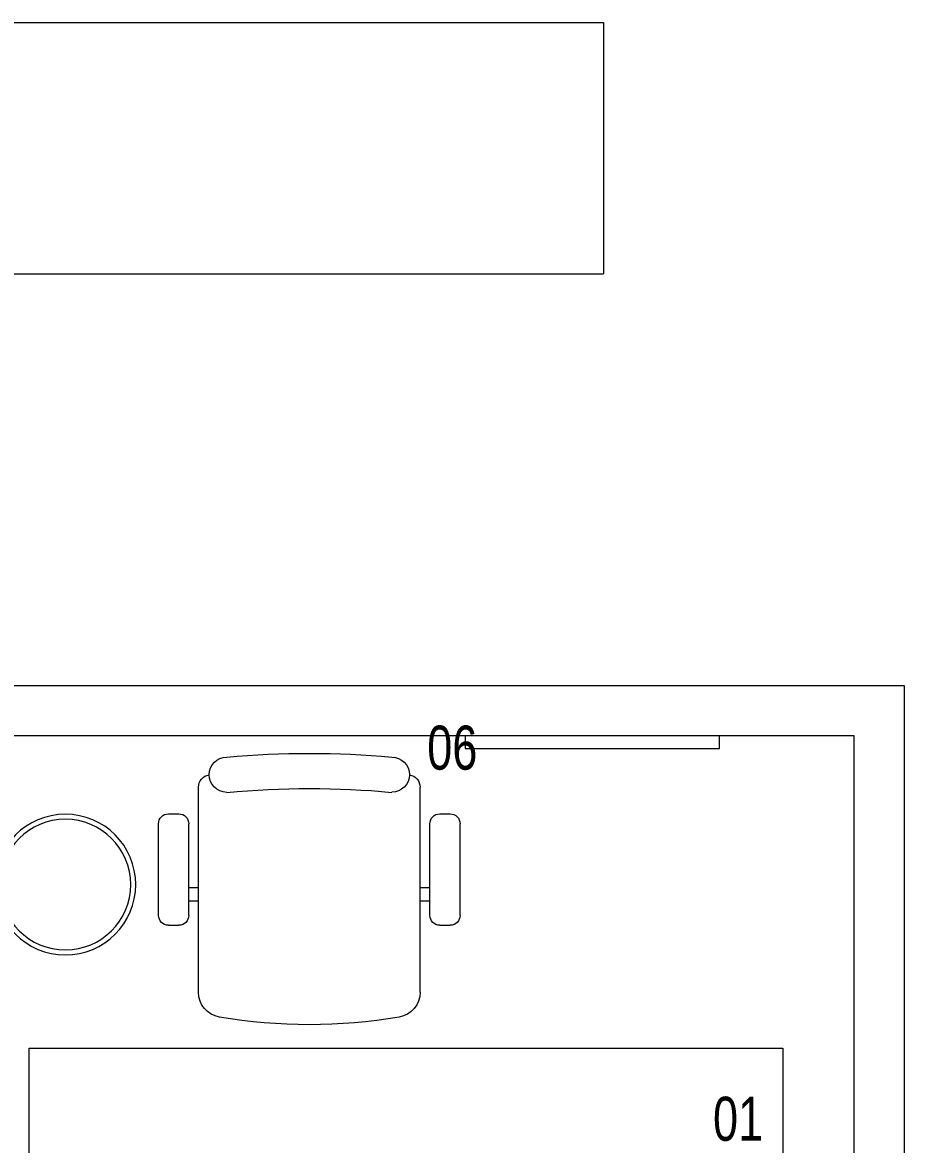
# Model space of a CAD drawing. Extents: x -234346 to 58427, y -132654 to -82394.
# Drawn here: x -130316 to -128560, y -107976 to -105743 of the extents above; entities that cross this region are included whole.
import ezdxf

# ---------------------------------------------------------------- set-up
doc = ezdxf.new("R2010")
doc.units = 0
doc.header["$LTSCALE"] = 8
doc.layers.get('0').update_dxf_attribs({"color": 9, "lineweight": 5})
for name, color, linetype, lineweight in [('72_EGR_EQP_TAG', 9, 'Continuous', 5), ('LOADING', 9, 'Continuous', 5), ('NEW Wall', 9, 'Continuous', 5), ('Walls', 9, 'Continuous', 5)]:
    doc.layers.add(name, color=color, linetype=linetype, lineweight=lineweight)
doc.styles.add('X3G_ENTITY_257CFD', font='swisscl.ttf', dxfattribs={"height": 200})

# ---------------------------------------------------------------- blocks, each defined once
blk = doc.blocks.new('WM00001-P')
at = {"layer": 'LOADING'}
for radius in [0.14, 0.13]:
    blk.add_circle((0, 0), radius, dxfattribs=at)
blk = doc.blocks.new('*X17')
for p, q in [((5, 3), (5, 3)), ((5, 3), (5, 3)), ((5, 3), (5, 3)), ((5, 3), (5, 3)), ((5, 3), (5, 3)), ((5, 3), (5, 3)), ((5, 3), (5, 3)), ((5, 3), (5, 3)), ((5, 3), (5, 3)), ((5, 3), (5, 3)), ((5, 3), (5, 3)), ((5, 3), (5, 3)), ((5, 3), (5, 3)), ((5, 3), (5, 3)), ((5, 3), (5, 3)), ((5, 3), (5, 3)), ((5, 3), (5, 3)), ((5, 3), (5, 3)), ((5, 3), (5, 3)), ((5, 3), (5, 3)), ((5, 3), (5, 3)), ((5, 3), (5, 3)), ((5, 3), (5, 3)), ((5, 3), (5, 3)), ((5, 3), (5, 3)), ((5, 3), (5, 3)), ((5, 3), (5, 3)), ((5, 3), (5, 3)), ((5, 3), (5, 3)), ((5, 3), (5, 3)), ((5, 3), (5, 3)), ((5, 3), (5, 3)), ((5, 3), (5, 3)), ((5, 3), (5, 3)), ((5, 3), (5, 3)), ((5, 3), (5, 3)), ((5, 3), (5, 3)), ((5, 3), (5, 3)), ((5, 3), (5, 3)), ((5, 3), (5, 3)), ((5, 3), (5, 3)), ((5, 3), (5, 3)), ((5, 3), (5, 3)), ((5, 3), (5, 3)), ((5, 3), (5, 3)), ((5, 3), (5, 3)), ((5, 3), (5, 3)), ((5, 3), (5, 3)), ((5, 3), (5, 3)), ((5, 3), (5, 3)), ((5, 3), (5, 3)), ((5, 3), (5, 3)), ((5, 3), (5, 3)), ((5, 3), (5, 3)), ((5, 3), (5, 3)), ((5, 3), (5, 3)), ((5, 3), (5, 3)), ((5, 3), (5, 3)), ((5, 3), (5, 3)), ((5, 3), (5, 3)), ((5, 3), (5, 3)), ((5, 3), (5, 3)), ((5, 3), (5, 3)), ((5, 3), (5, 3)), ((5, 3), (5, 3)), ((5, 3), (5, 3)), ((6, 3), (5, 3)), ((5, 3), (5, 3)), ((6, 3), (5, 3)), ((5, 3), (5, 3)), ((6, 3), (5, 3)), ((5, 3), (5, 3)), ((6, 3), (5, 3)), ((5, 3), (5, 3)), ((5, 3), (5, 3)), ((5, 3), (5, 3)), ((5, 3), (5, 3)), ((5, 3), (5, 3)), ((5, 3), (5, 3)), ((5, 3), (5, 3)), ((5, 3), (5, 3)), ((5, 3), (5, 3)), ((5, 3), (5, 3)), ((5, 3), (5, 3)), ((5, 3), (5, 3)), ((5, 3), (5, 3)), ((5, 3), (5, 3)), ((5, 3), (5, 3)), ((5, 3), (5, 3)), ((5, 3), (5, 3)), ((5, 3), (5, 3)), ((5, 3), (5, 3)), ((5, 3), (5, 3)), ((5, 3), (5, 3)), ((5, 3), (5, 3)), ((5, 3), (5, 3)), ((6, 3), (6, 3)), ((6, 3), (6, 3)), ((6, 3), (6, 3)), ((6, 3), (6, 3)), ((6, 3), (6, 3)), ((6, 3), (6, 3)), ((6, 3), (6, 3)), ((6, 3), (6, 3)), ((6, 3), (6, 3)), ((6, 3), (6, 3)), ((6, 3), (6, 3)), ((6, 3), (6, 3)), ((6, 3), (6, 3)), ((6, 3), (6, 3)), ((6, 3), (6, 3)), ((6, 3), (6, 3)), ((6, 3), (6, 3)), ((6, 3), (6, 3)), ((6, 3), (6, 3)), ((6, 3), (6, 3)), ((6, 3), (6, 3)), ((6, 3), (6, 3)), ((6, 3), (6, 3)), ((6, 3), (6, 3)), ((6, 3), (6, 3)), ((6, 3), (6, 3)), ((6, 3), (6, 3)), ((6, 3), (6, 3)), ((6, 3), (6, 3)), ((6, 3), (6, 3)), ((6, 3), (6, 3)), ((6, 3), (6, 3)), ((6, 3), (6, 3)), ((6, 3), (6, 3)), ((6, 3), (6, 3)), ((6, 3), (6, 3)), ((6, 3), (6, 3)), ((6, 3), (6, 3)), ((6, 3), (6, 3)), ((6, 3), (6, 3)), ((6, 3), (6, 3)), ((6, 3), (6, 3)), ((6, 3), (6, 3)), ((6, 3), (6, 3)), ((6, 3), (6, 3)), ((6, 3), (6, 3)), ((6, 3), (6, 3)), ((6, 3), (6, 3)), ((6, 3), (6, 3)), ((6, 3), (6, 3)), ((6, 3), (6, 3)), ((6, 3), (6, 3)), ((6, 3), (6, 3)), ((6, 3), (6, 3)), ((6, 3), (6, 3)), ((6, 3), (6, 3)), ((6, 3), (6, 3)), ((6, 3), (6, 3)), ((6, 3), (6, 3)), ((6, 3), (6, 3)), ((6, 3), (6, 3)), ((6, 3), (6, 3)), ((6, 3), (6, 3)), ((6, 3), (6, 3)), ((6, 3), (6, 3)), ((6, 3), (6, 3)), ((6, 3), (6, 3)), ((6, 3), (6, 3)), ((6, 3), (6, 3)), ((6, 3), (6, 3)), ((6, 3), (6, 3)), ((6, 3), (6, 3)), ((6, 3), (6, 3)), ((6, 3), (6, 3)), ((6, 3), (6, 3)), ((6, 3), (6, 3)), ((6, 3), (6, 3)), ((6, 3), (6, 3)), ((6, 3), (6, 3)), ((6, 3), (6, 3)), ((6, 3), (6, 3)), ((6, 3), (6, 3)), ((6, 3), (6, 3)), ((6, 3), (6, 3)), ((6, 3), (6, 3)), ((6, 3), (6, 3)), ((6, 3), (6, 3)), ((6, 3), (6, 3)), ((6, 3), (6, 3)), ((6, 3), (6, 3)), ((6, 3), (6, 3)), ((6, 3), (6, 3)), ((6, 3), (6, 3)), ((6, 3), (6, 3)), ((6, 3), (6, 3)), ((6, 3), (6, 3)), ((6, 3), (6, 3)), ((6, 3), (6, 3)), ((6, 3), (6, 3)), ((6, 3), (6, 3)), ((6, 3), (6, 3)), ((6, 3), (6, 3)), ((6, 3), (6, 3)), ((6, 3), (6, 3)), ((6, 3), (6, 3)), ((6, 3), (6, 3)), ((6, 3), (6, 3)), ((6, 3), (6, 3)), ((6, 3), (6, 3)), ((6, 3), (6, 3)), ((6, 3), (6, 3)), ((6, 3), (6, 3)), ((6, 3), (6, 3)), ((6, 3), (6, 3)), ((6, 3), (6, 3)), ((6, 3), (6, 3)), ((6, 3), (6, 3)), ((6, 3), (6, 3)), ((6, 3), (6, 3)), ((6, 3), (6, 3)), ((6, 3), (6, 3)), ((6, 3), (6, 3)), ((6, 3), (6, 3)), ((6, 3), (6, 3)), ((6, 3), (6, 3)), ((6, 3), (6, 3)), ((6, 3), (6, 3)), ((6, 3), (6, 3)), ((6, 3), (6, 3)), ((6, 3), (6, 3)), ((6, 3), (6, 3)), ((6, 3), (6, 3)), ((6, 3), (6, 3)), ((6, 3), (6, 3)), ((6, 3), (6, 3)), ((6, 3), (6, 3)), ((6, 3), (6, 3)), ((6, 3), (6, 3)), ((6, 3), (6, 3)), ((6, 3), (6, 3)), ((6, 3), (6, 3)), ((6, 3), (6, 3)), ((6, 3), (6, 3)), ((6, 3), (6, 3)), ((6, 3), (6, 3)), ((6, 3), (6, 3)), ((6, 3), (6, 3)), ((6, 3), (6, 3)), ((6, 3), (6, 3)), ((6, 3), (6, 3)), ((6, 3), (6, 3)), ((6, 3), (6, 3)), ((6, 3), (6, 3)), ((6, 3), (6, 3)), ((6, 3), (6, 3)), ((6, 3), (6, 3)), ((6, 3), (6, 3)), ((6, 3), (6, 3)), ((6, 3), (6, 3)), ((6, 3), (6, 3)), ((6, 3), (6, 3)), ((6, 3), (6, 3)), ((6, 3), (6, 3)), ((6, 3), (6, 3)), ((6, 3), (6, 3)), ((6, 3), (6, 3)), ((6, 3), (6, 3)), ((6, 3), (6, 3)), ((6, 3), (6, 3)), ((6, 3), (6, 3)), ((6, 3), (6, 3)), ((6, 3), (6, 3)), ((6, 3), (6, 3)), ((6, 3), (6, 3)), ((6, 3), (6, 3)), ((6, 3), (6, 3)), ((6, 3), (6, 3)), ((6, 3), (6, 3)), ((6, 3), (6, 3)), ((6, 3), (6, 3)), ((6, 3), (6, 3)), ((6, 3), (6, 3)), ((6, 3), (6, 3)), ((6, 3), (6, 3)), ((6, 3), (6, 3)), ((6, 3), (6, 3)), ((6, 3), (6, 3)), ((6, 3), (6, 3)), ((6, 3), (6, 3)), ((6, 3), (6, 3)), ((6, 3), (6, 3)), ((6, 3), (6, 3)), ((6, 3), (6, 3)), ((6, 3), (6, 3)), ((6, 3), (6, 3)), ((6, 3), (6, 3)), ((6, 3), (6, 3)), ((6, 3), (6, 3)), ((6, 3), (6, 3)), ((6, 3), (6, 3)), ((6, 3), (6, 3)), ((6, 3), (6, 3)), ((6, 3), (6, 3)), ((6, 3), (6, 3)), ((6, 3), (5, 3)), ((6, 3), (5, 3)), ((6, 3), (5, 3)), ((6, 3), (5, 3)), ((6, 3), (5, 3)), ((6, 3), (6, 3)), ((6, 3), (6, 3)), ((6, 3), (6, 3)), ((6, 3), (6, 3)), ((6, 3), (6, 3)), ((6, 3), (6, 3)), ((6, 3), (6, 3)), ((6, 3), (6, 3)), ((6, 3), (6, 3)), ((6, 3), (6, 3)), ((6, 3), (6, 3)), ((6, 3), (6, 3)), ((6, 3), (6, 3)), ((6, 3), (6, 3)), ((6, 3), (6, 3)), ((6, 3), (6, 3)), ((6, 3), (6, 3)), ((6, 3), (6, 3)), ((6, 3), (6, 3)), ((6, 3), (6, 3)), ((6, 3), (6, 3)), ((6, 3), (6, 3)), ((6, 3), (6, 3)), ((6, 3), (6, 3)), ((6, 3), (6, 3)), ((6, 3), (6, 3)), ((6, 3), (6, 3)), ((6, 3), (6, 3)), ((6, 3), (6, 3)), ((6, 3), (6, 3)), ((6, 3), (6, 3)), ((6, 3), (6, 3)), ((6, 3), (6, 3)), ((6, 3), (6, 3)), ((6, 3), (6, 3)), ((6, 3), (6, 3)), ((6, 3), (6, 3)), ((6, 3), (6, 3)), ((6, 3), (6, 3)), ((6, 3), (6, 3)), ((6, 3), (6, 3)), ((6, 3), (6, 3)), ((6, 3), (6, 3)), ((6, 3), (6, 3)), ((6, 3), (6, 3)), ((6, 3), (6, 3)), ((6, 3), (6, 3)), ((6, 3), (6, 3)), ((6, 3), (6, 3)), ((6, 3), (6, 3)), ((6, 3), (6, 3)), ((6, 3), (6, 3)), ((6, 3), (6, 3)), ((6, 3), (6, 3)), ((6, 3), (6, 3)), ((6, 3), (6, 3)), ((6, 3), (6, 3)), ((6, 3), (6, 3)), ((6, 3), (6, 3)), ((6, 3), (6, 3)), ((6, 3), (6, 3)), ((6, 3), (6, 3)), ((6, 3), (6, 3)), ((6, 3), (6, 3)), ((6, 3), (6, 3)), ((6, 3), (6, 3)), ((6, 3), (6, 3)), ((6, 3), (6, 3)), ((6, 3), (6, 3)), ((6, 3), (6, 3)), ((6, 3), (6, 3)), ((6, 3), (6, 3)), ((6, 3), (6, 3)), ((6, 3), (6, 3)), ((6, 3), (6, 3)), ((6, 3), (6, 3)), ((6, 3), (6, 3)), ((6, 3), (6, 3)), ((6, 3), (6, 3)), ((6, 3), (6, 3)), ((6, 3), (6, 3)), ((6, 3), (6, 3)), ((6, 3), (6, 3)), ((6, 3), (6, 3)), ((6, 3), (6, 3)), ((6, 3), (6, 3)), ((6, 3), (6, 3)), ((6, 3), (6, 3)), ((6, 3), (6, 3)), ((6, 3), (6, 3)), ((6, 3), (6, 3)), ((6, 3), (6, 3)), ((6, 3), (6, 3)), ((6, 3), (6, 3)), ((6, 3), (6, 3)), ((6, 3), (6, 3)), ((6, 3), (6, 3)), ((6, 3), (6, 3)), ((6, 3), (6, 3)), ((6, 3), (6, 3)), ((6, 3), (6, 3)), ((6, 3), (6, 3)), ((6, 3), (6, 3)), ((6, 3), (6, 3)), ((6, 3), (6, 3)), ((6, 3), (6, 3)), ((6, 3), (6, 3)), ((6, 3), (6, 3)), ((6, 3), (6, 3)), ((6, 3), (6, 3)), ((6, 3), (6, 3)), ((6, 3), (6, 3)), ((6, 3), (6, 3)), ((6, 3), (6, 3)), ((6, 3), (6, 3)), ((6, 3), (6, 3)), ((6, 3), (6, 3)), ((6, 3), (6, 3)), ((6, 3), (6, 3)), ((6, 3), (6, 3)), ((6, 3), (6, 3)), ((6, 3), (6, 3)), ((6, 3), (6, 3)), ((6, 3), (6, 3)), ((6, 3), (6, 3)), ((6, 3), (6, 3)), ((6, 3), (6, 3)), ((6, 3), (6, 3)), ((6, 3), (6, 3)), ((6, 3), (6, 3)), ((6, 3), (6, 3)), ((6, 3), (6, 3)), ((6, 3), (6, 3)), ((6, 3), (6, 3)), ((6, 3), (6, 3)), ((6, 3), (6, 3)), ((6, 3), (6, 3)), ((6, 3), (6, 3)), ((6, 3), (6, 3)), ((6, 3), (6, 3)), ((6, 3), (6, 3)), ((6, 3), (6, 3)), ((6, 3), (6, 3)), ((6, 3), (6, 3)), ((6, 3), (6, 3)), ((6, 3), (6, 3)), ((6, 3), (6, 3)), ((6, 3), (6, 3)), ((6, 3), (6, 3)), ((6, 3), (6, 3)), ((6, 3), (6, 3)), ((6, 3), (6, 3)), ((6, 3), (6, 3)), ((6, 3), (6, 3)), ((6, 3), (6, 3)), ((6, 3), (6, 3)), ((6, 3), (6, 3)), ((6, 3), (6, 3)), ((6, 3), (6, 3)), ((6, 3), (6, 3)), ((6, 3), (6, 3)), ((6, 3), (6, 3)), ((6, 3), (6, 3)), ((6, 3), (6, 3)), ((6, 3), (6, 3)), ((6, 3), (6, 3)), ((6, 3), (6, 3)), ((6, 3), (6, 3)), ((6, 3), (6, 3)), ((6, 3), (6, 3)), ((6, 3), (6, 3)), ((6, 3), (6, 3)), ((6, 3), (6, 3)), ((6, 3), (6, 3)), ((6, 3), (6, 3)), ((6, 3), (6, 3)), ((6, 3), (6, 3)), ((6, 3), (6, 3)), ((6, 3), (6, 3)), ((6, 3), (6, 3)), ((6, 3), (6, 3)), ((6, 3), (6, 3)), ((6, 3), (6, 3)), ((6, 3), (6, 3)), ((6, 3), (6, 3)), ((6, 3), (6, 3)), ((6, 3), (6, 3)), ((6, 3), (6, 3)), ((6, 3), (6, 3)), ((6, 3), (6, 3)), ((6, 3), (6, 3)), ((6, 3), (6, 3)), ((6, 3), (6, 3)), ((6, 3), (6, 3)), ((6, 3), (6, 3)), ((6, 3), (6, 3)), ((6, 3), (6, 3)), ((6, 3), (6, 3)), ((6, 3), (6, 3)), ((6, 3), (6, 3)), ((6, 3), (6, 3)), ((6, 3), (6, 3)), ((6, 3), (6, 3)), ((6, 3), (6, 3)), ((6, 3), (6, 3)), ((6, 3), (6, 3)), ((6, 3), (6, 3)), ((6, 3), (6, 3)), ((6, 3), (6, 3)), ((6, 3), (6, 3)), ((6, 3), (6, 3)), ((6, 3), (6, 3)), ((6, 3), (6, 3)), ((6, 3), (6, 3)), ((6, 3), (6, 3)), ((6, 3), (6, 3)), ((6, 3), (6, 3)), ((6, 3), (6, 3)), ((6, 3), (6, 3)), ((6, 3), (6, 3)), ((6, 3), (6, 3)), ((6, 3), (6, 3)), ((6, 3), (6, 3)), ((6, 3), (6, 3)), ((6, 3), (6, 3)), ((6, 3), (6, 3)), ((6, 3), (6, 3)), ((6, 3), (6, 3)), ((6, 3), (6, 3)), ((6, 3), (6, 3)), ((6, 3), (6, 3)), ((6, 3), (6, 3)), ((6, 3), (6, 3)), ((6, 3), (6, 3)), ((6, 3), (6, 3)), ((6, 3), (6, 3)), ((6, 3), (6, 3)), ((6, 3), (6, 3)), ((6, 3), (6, 3)), ((6, 3), (6, 3)), ((6, 3), (6, 3)), ((6, 3), (6, 3)), ((6, 3), (6, 3)), ((6, 3), (6, 3)), ((6, 3), (6, 3)), ((6, 3), (6, 3)), ((6, 3), (6, 3)), ((6, 3), (6, 3)), ((6, 3), (6, 3)), ((6, 3), (6, 3)), ((6, 3), (6, 3)), ((6, 3), (6, 3)), ((6, 3), (6, 3)), ((6, 3), (6, 3)), ((6, 3), (6, 3)), ((6, 3), (6, 3)), ((6, 3), (6, 3)), ((6, 3), (6, 3)), ((6, 3), (6, 3)), ((6, 3), (6, 3)), ((6, 3), (6, 3)), ((6, 3), (6, 3)), ((6, 3), (6, 3)), ((6, 3), (6, 3)), ((6, 3), (6, 3)), ((6, 3), (6, 3)), ((6, 3), (6, 3)), ((6, 3), (6, 3)), ((6, 3), (6, 3)), ((6, 3), (6, 3)), ((6, 3), (6, 3)), ((6, 3), (6, 3)), ((6, 3), (6, 3)), ((6, 3), (6, 3)), ((6, 3), (6, 3)), ((6, 3), (6, 3)), ((6, 3), (6, 3)), ((6, 3), (6, 3)), ((6, 3), (6, 3)), ((6, 3), (6, 3)), ((6, 3), (6, 3)), ((6, 3), (6, 3)), ((6, 3), (6, 3)), ((6, 3), (6, 3)), ((6, 3), (6, 3)), ((6, 3), (6, 3)), ((6, 3), (6, 3)), ((6, 3), (6, 3)), ((6, 3), (6, 3)), ((6, 3), (6, 3)), ((6, 3), (6, 3)), ((6, 3), (6, 3)), ((6, 3), (6, 3)), ((6, 3), (6, 3)), ((6, 3), (6, 3)), ((6, 3), (6, 3)), ((6, 3), (6, 3)), ((6, 3), (6, 3)), ((6, 3), (6, 3)), ((6, 3), (6, 3)), ((6, 3), (6, 3)), ((6, 3), (6, 3)), ((6, 3), (6, 3)), ((6, 3), (6, 3)), ((6, 3), (6, 3)), ((6, 3), (6, 3)), ((6, 3), (6, 3)), ((6, 3), (6, 3)), ((6, 3), (6, 3)), ((6, 3), (6, 3)), ((6, 3), (6, 3)), ((6, 3), (6, 3)), ((6, 3), (6, 3)), ((6, 3), (6, 3)), ((6, 3), (6, 3)), ((6, 3), (6, 3)), ((6, 3), (6, 3))]:
    blk.add_line(p, q)
blk = doc.blocks.new('*X18')
for p, q in [((13, 1), (13, 1)), ((13, 1), (13, 1)), ((13, 1), (13, 1)), ((13, 1), (13, 1)), ((13, 1), (13, 1)), ((13, 1), (13, 1)), ((13, 1), (13, 1)), ((13, 1), (13, 1)), ((13, 1), (13, 1)), ((13, 1), (13, 1)), ((13, 1), (13, 1)), ((13, 1), (13, 1)), ((13, 1), (13, 1)), ((13, 1), (13, 1)), ((13, 1), (13, 1)), ((13, 1), (14, 1)), ((13, 1), (14, 1)), ((13, 1), (14, 1)), ((13, 1), (13, 1)), ((13, 1), (13, 1)), ((13, 1), (13, 1)), ((13, 1), (13, 1)), ((13, 1), (13, 1)), ((13, 1), (13, 1)), ((13, 1), (13, 1)), ((13, 1), (13, 1)), ((13, 1), (13, 1)), ((13, 1), (13, 1)), ((13, 1), (13, 1)), ((13, 1), (13, 1)), ((13, 1), (13, 1)), ((13, 1), (13, 1)), ((13, 1), (13, 1)), ((13, 1), (13, 1)), ((13, 1), (13, 1)), ((13, 1), (13, 1)), ((13, 1), (13, 1)), ((13, 1), (13, 1)), ((13, 1), (13, 1)), ((13, 1), (13, 1)), ((13, 1), (13, 1)), ((13, 1), (13, 1)), ((13, 1), (13, 1)), ((13, 1), (13, 1)), ((13, 1), (13, 1)), ((13, 1), (13, 1)), ((13, 1), (13, 1)), ((13, 1), (13, 1)), ((13, 1), (13, 1)), ((13, 1), (13, 1)), ((13, 1), (13, 1)), ((13, 1), (13, 1)), ((13, 1), (13, 1)), ((13, 1), (13, 1)), ((13, 1), (13, 1)), ((13, 1), (13, 1)), ((13, 1), (13, 1)), ((13, 1), (13, 1)), ((13, 1), (13, 1)), ((13, 1), (13, 1)), ((13, 1), (13, 1)), ((13, 1), (13, 1)), ((13, 1), (13, 1)), ((13, 1), (13, 1)), ((13, 1), (13, 1)), ((13, 1), (13, 1)), ((13, 1), (13, 1)), ((13, 1), (13, 1)), ((13, 1), (13, 1)), ((13, 1), (13, 1)), ((13, 1), (13, 1)), ((13, 1), (13, 1)), ((13, 1), (13, 1)), ((13, 1), (13, 1)), ((13, 1), (13, 1)), ((13, 1), (13, 1)), ((13, 1), (13, 1)), ((13, 1), (13, 1)), ((13, 1), (13, 1)), ((13, 1), (13, 1)), ((13, 1), (13, 1)), ((13, 1), (13, 1)), ((13, 1), (13, 1)), ((13, 1), (13, 1)), ((13, 1), (13, 1)), ((13, 1), (13, 1)), ((13, 1), (13, 1)), ((13, 1), (13, 1)), ((13, 1), (13, 1)), ((13, 1), (13, 1)), ((13, 1), (13, 1)), ((13, 1), (13, 1)), ((13, 1), (13, 1)), ((13, 1), (13, 1)), ((13, 1), (13, 1)), ((13, 1), (13, 1)), ((13, 1), (13, 1)), ((13, 1), (13, 1)), ((13, 1), (13, 1)), ((13, 1), (13, 1)), ((13, 1), (13, 1)), ((13, 1), (13, 1)), ((13, 1), (13, 1)), ((13, 1), (13, 1)), ((13, 1), (13, 1)), ((13, 1), (13, 1)), ((13, 1), (13, 1)), ((13, 1), (13, 1)), ((13, 1), (13, 1)), ((13, 1), (13, 1)), ((13, 1), (13, 1)), ((13, 1), (13, 1)), ((13, 1), (13, 1)), ((13, 1), (13, 1)), ((13, 1), (13, 1)), ((13, 1), (13, 1)), ((13, 1), (13, 1)), ((13, 1), (13, 1)), ((13, 1), (13, 1)), ((13, 1), (13, 1)), ((13, 1), (13, 1)), ((13, 1), (13, 1)), ((13, 1), (13, 1)), ((13, 1), (14, 1)), ((13, 0), (13, 0)), ((13, 0), (13, 0)), ((13, 0), (13, 0)), ((13, 0), (13, 0)), ((13, 0), (13, 0)), ((13, 0), (13, 0)), ((13, 0), (13, 0)), ((13, 0), (13, 0)), ((13, 0), (13, 0)), ((13, 0), (13, 0)), ((13, 0), (13, 0)), ((13, 0), (13, 0)), ((13, 0), (13, 0)), ((13, 0), (13, 0)), ((13, 0), (13, 0)), ((13, 0), (13, 0)), ((13, 0), (13, 0)), ((13, 0), (13, 0)), ((13, 0), (13, 0)), ((13, 0), (13, 0)), ((13, 0), (13, 0)), ((13, 0), (13, 0)), ((13, 0), (13, 0)), ((13, 0), (13, 0)), ((13, 0), (13, 0)), ((13, 0), (13, 0)), ((13, 0), (13, 0)), ((13, 0), (13, 0)), ((13, 0), (13, 0)), ((13, 0), (13, 0)), ((13, 0), (13, 0)), ((13, 0), (13, 0)), ((13, 0), (13, 0)), ((13, 0), (13, 0)), ((13, 0), (13, 0)), ((13, 0), (13, 0)), ((13, 0), (13, 0)), ((13, 0), (13, 0)), ((13, 0), (13, 0)), ((13, 0), (13, 0)), ((13, 0), (13, 0)), ((13, 0), (13, 0)), ((13, 0), (13, 0)), ((13, 0), (13, 0)), ((13, 0), (13, 0)), ((13, 0), (13, 0)), ((13, 0), (13, 0)), ((13, 0), (13, 0)), ((13, 0), (14, 0)), ((13, 0), (14, 0)), ((13, 0), (13, 0)), ((13, 0), (14, 0)), ((14, 1), (14, 1)), ((14, 1), (14, 1)), ((14, 1), (14, 1)), ((14, 1), (14, 1)), ((14, 1), (14, 1)), ((14, 1), (14, 1)), ((14, 1), (14, 1)), ((14, 1), (14, 1)), ((14, 1), (14, 1)), ((14, 1), (14, 1)), ((14, 1), (14, 1)), ((14, 1), (14, 1)), ((14, 1), (14, 1)), ((14, 1), (14, 1)), ((14, 1), (14, 1)), ((14, 1), (14, 1)), ((14, 1), (14, 1)), ((14, 1), (14, 1)), ((14, 1), (14, 1)), ((14, 1), (14, 1)), ((14, 1), (14, 1)), ((14, 1), (14, 1)), ((14, 1), (14, 1)), ((14, 1), (14, 1)), ((14, 1), (14, 1)), ((14, 1), (14, 1)), ((14, 1), (14, 1)), ((14, 1), (14, 1)), ((14, 1), (14, 1)), ((14, 1), (14, 1)), ((14, 1), (14, 1)), ((14, 1), (14, 1)), ((14, 1), (14, 1)), ((14, 1), (14, 1)), ((14, 1), (14, 1)), ((14, 1), (14, 1)), ((14, 1), (14, 1)), ((14, 1), (14, 1)), ((14, 1), (14, 1)), ((14, 1), (14, 1)), ((14, 1), (14, 1)), ((14, 1), (14, 1)), ((14, 1), (14, 1)), ((14, 1), (14, 1)), ((14, 1), (14, 1)), ((14, 1), (14, 1)), ((14, 1), (14, 1)), ((14, 1), (14, 1)), ((14, 1), (14, 1)), ((14, 1), (14, 1)), ((14, 1), (14, 1)), ((14, 1), (14, 1)), ((14, 1), (14, 1)), ((14, 1), (14, 1)), ((14, 1), (14, 1)), ((14, 1), (14, 1)), ((14, 1), (14, 1)), ((14, 1), (14, 1)), ((14, 1), (14, 1)), ((14, 1), (14, 1)), ((14, 1), (14, 1)), ((14, 1), (14, 1)), ((14, 1), (14, 1)), ((14, 1), (14, 1)), ((14, 1), (14, 1)), ((14, 1), (14, 1)), ((14, 1), (14, 1)), ((14, 1), (14, 1)), ((14, 1), (14, 1)), ((14, 1), (14, 1)), ((14, 1), (14, 1)), ((14, 1), (14, 1)), ((14, 1), (14, 1)), ((14, 1), (14, 1)), ((14, 1), (14, 1)), ((14, 1), (14, 1)), ((14, 1), (14, 1)), ((14, 1), (14, 1)), ((14, 1), (14, 1)), ((14, 1), (14, 1)), ((14, 1), (14, 1)), ((14, 1), (14, 1)), ((14, 1), (14, 1)), ((14, 1), (14, 1)), ((14, 1), (14, 1)), ((14, 1), (14, 1)), ((14, 1), (14, 1)), ((14, 1), (14, 1)), ((14, 1), (14, 1)), ((14, 1), (14, 1)), ((14, 1), (14, 1)), ((14, 1), (14, 1)), ((14, 1), (14, 1)), ((14, 1), (14, 1)), ((14, 0), (14, 0)), ((14, 0), (14, 0)), ((14, 0), (14, 0)), ((14, 0), (14, 0)), ((14, 0), (14, 0)), ((14, 0), (14, 0)), ((14, 0), (14, 0)), ((14, 0), (14, 0)), ((14, 0), (14, 0)), ((14, 0), (14, 0)), ((14, 0), (14, 0)), ((14, 0), (14, 0)), ((14, 0), (14, 0)), ((14, 0), (14, 0)), ((14, 0), (14, 0)), ((14, 0), (14, 0)), ((14, 0), (14, 0)), ((14, 0), (14, 0)), ((14, 0), (14, 0)), ((14, 0), (14, 0)), ((14, 0), (14, 0)), ((14, 0), (14, 0)), ((14, 0), (14, 0)), ((14, 0), (14, 0)), ((14, 0), (14, 0)), ((14, 0), (14, 0)), ((14, 0), (14, 0)), ((14, 0), (14, 0)), ((14, 0), (14, 0)), ((14, 0), (14, 0)), ((14, 0), (14, 0)), ((14, 0), (14, 0)), ((14, 0), (14, 0)), ((14, 0), (14, 0)), ((14, 0), (14, 0)), ((14, 0), (14, 0)), ((14, 0), (14, 0)), ((14, 0), (14, 0)), ((14, 0), (14, 0)), ((14, 0), (14, 0)), ((14, 0), (14, 0)), ((14, 0), (14, 0)), ((14, 0), (14, 0)), ((14, 0), (14, 0)), ((14, 0), (14, 0)), ((14, 0), (14, 0)), ((14, 0), (14, 0)), ((14, 0), (14, 0)), ((13, 0), (13, 0)), ((13, 0), (14, 0)), ((13, 0), (13, 0)), ((13, 0), (14, 0)), ((13, 0), (13, 0)), ((13, 0), (14, 0)), ((13, 0), (13, 0)), ((13, 0), (13, 0)), ((13, 0), (13, 0)), ((13, 0), (13, 0)), ((13, 0), (14, 0)), ((13, 0), (13, 0)), ((13, 0), (14, 0)), ((13, 0), (13, 0)), ((13, 0), (14, 0)), ((13, 0), (13, 0)), ((13, 0), (14, 0)), ((13, 0), (13, 0)), ((13, 0), (14, 0)), ((13, 0), (13, 0)), ((13, 0), (14, 0)), ((13, 0), (13, 0)), ((13, 0), (14, 0)), ((13, 0), (13, 0)), ((13, 0), (13, 0)), ((13, 0), (13, 0)), ((13, 0), (14, 0)), ((13, 0), (13, 0)), ((13, 0), (14, 0)), ((13, 0), (13, 0)), ((13, 0), (14, 0)), ((13, 0), (13, 0)), ((13, 0), (14, 0)), ((13, 0), (13, 0)), ((13, 0), (13, 0)), ((13, 0), (13, 0)), ((13, 0), (13, 0)), ((13, 0), (13, 0)), ((13, 0), (13, 0)), ((13, 0), (13, 0)), ((13, 0), (13, 0)), ((13, 0), (13, 0)), ((13, 0), (13, 0)), ((13, 0), (13, 0)), ((13, 0), (13, 0)), ((13, 0), (13, 0)), ((13, 0), (13, 0)), ((13, 0), (13, 0)), ((13, 0), (13, 0)), ((13, 0), (13, 0)), ((13, 0), (13, 0)), ((13, 0), (13, 0)), ((13, 0), (13, 0)), ((13, 0), (13, 0)), ((13, 0), (13, 0)), ((13, 0), (13, 0)), ((13, 0), (13, 0)), ((13, 0), (13, 0)), ((13, 0), (13, 0)), ((13, 0), (13, 0)), ((13, 0), (13, 0)), ((13, 0), (13, 0)), ((13, 0), (13, 0)), ((13, 0), (13, 0)), ((13, -1), (13, -1)), ((13, -1), (13, -1)), ((13, -1), (13, -1)), ((13, -1), (13, -1)), ((13, -1), (13, -1)), ((13, -1), (14, -1)), ((13, -1), (13, -1)), ((14, 0), (14, 0)), ((14, 0), (14, 0)), ((14, 0), (14, 0)), ((14, 0), (14, 0)), ((14, 0), (14, 0)), ((14, 0), (14, 0)), ((14, 0), (14, 0)), ((14, 0), (14, 0)), ((14, 0), (14, 0)), ((14, 0), (14, 0)), ((14, 0), (14, 0)), ((14, 0), (14, 0)), ((14, 0), (14, 0)), ((14, 0), (14, 0)), ((14, 0), (14, 0)), ((13, 0), (14, 0)), ((14, 0), (14, 0)), ((14, 0), (14, 0)), ((14, 0), (14, 0)), ((14, 0), (14, 0)), ((14, 0), (14, 0)), ((14, 0), (14, 0)), ((14, 0), (14, 0)), ((14, 0), (14, 0)), ((14, 0), (14, 0)), ((14, 0), (14, 0)), ((14, 0), (14, 0)), ((14, 0), (14, 0)), ((14, 0), (14, 0)), ((14, 0), (14, 0)), ((14, 0), (14, 0)), ((14, 0), (14, 0)), ((14, 0), (14, 0)), ((14, 0), (14, 0)), ((14, 0), (14, 0)), ((14, 0), (14, 0)), ((14, 0), (14, 0)), ((14, 0), (14, 0)), ((14, 0), (14, 0)), ((14, 0), (14, 0)), ((14, 0), (14, 0)), ((14, 0), (14, 0)), ((14, 0), (14, 0)), ((14, 0), (14, 0)), ((14, 0), (14, 0)), ((14, 0), (14, 0)), ((14, 0), (14, 0)), ((14, 0), (14, 0)), ((14, 0), (14, 0)), ((14, 0), (14, 0)), ((14, -1), (14, -1)), ((14, -1), (14, -1)), ((14, -1), (14, -1)), ((14, -1), (14, -1)), ((14, -1), (14, -1))]:
    blk.add_line(p, q)
blk = doc.blocks.new('GF21018-P')
for p, q in [((-0.2207, 0.4756), (-0.2207, 0.0675)), ((0.2205, 0.4756), (0.2205, 0.0675)), ((-0.2806, 0.3422), (-0.2598, 0.3422)), ((0.2596, 0.3422), (0.2804, 0.3422)), ((-0.3002, 0.3226), (-0.3002, 0.14)), ((-0.2402, 0.3226), (-0.2402, 0.14)), ((0.24, 0.3226), (0.24, 0.14)), ((0.3, 0.3226), (0.3, 0.14)), ((-0.2402, 0.2937), (-0.2207, 0.2937)), ((0.2205, 0.2937), (0.24, 0.2937)), ((-0.2402, 0.2671), (-0.2207, 0.2671)), ((0.2205, 0.2671), (0.24, 0.2671)), ((-0.2806, 0.1204), (-0.2598, 0.1204)), ((0.2596, 0.1204), (0.2804, 0.1204))]:
    blk.add_line(p, q)
for points in [[(0.24, 0.2937), (0.24, 0.2937), (0.24, 0.2937), (0.24, 0.2937), (0.24, 0.2937), (0.24, 0.2937), (0.24, 0.2937), (0.24, 0.2937), (0.24, 0.2937), (0.24, 0.2937), (0.24, 0.2937), (0.24, 0.2937), (0.24, 0.2937), (0.24, 0.2937), (0.24, 0.2937), (0.24, 0.2937), (0.24, 0.2937), (0.24, 0.2937), (0.24, 0.2937), (0.24, 0.2937), (0.24, 0.2937), (0.24, 0.2937), (0.24, 0.2937), (0.24, 0.2937), (0.24, 0.2937), (0.24, 0.2937), (0.24, 0.2937), (0.24, 0.2937), (0.24, 0.2937), (0.24, 0.2937), (0.24, 0.2937), (0.24, 0.2937), (0.24, 0.2937), (0.24, 0.2937), (0.24, 0.2937), (0.24, 0.2937), (0.24, 0.2937), (0.24, 0.2937), (0.24, 0.2937), (0.24, 0.2937), (0.24, 0.2937), (0.24, 0.2937), (0.24, 0.2937), (0.24, 0.2937), (0.24, 0.2937), (0.24, 0.2937), (0.24, 0.2937), (0.24, 0.2937), (0.24, 0.2937), (0.24, 0.2937), (0.24, 0.2937), (0.24, 0.2937), (0.24, 0.2937), (0.24, 0.2937), (0.24, 0.2937), (0.24, 0.2937), (0.24, 0.2937), (0.24, 0.2937), (0.24, 0.2937), (0.24, 0.2937), (0.24, 0.2937), (0.24, 0.2937), (0.24, 0.2937), (0.24, 0.2937), (0.24, 0.2937), (0.24, 0.2937), (0.24, 0.2937), (0.24, 0.2937), (0.24, 0.2937), (0.24, 0.2937), (0.24, 0.2937), (0.24, 0.2937), (0.24, 0.2937), (0.24, 0.2937), (0.24, 0.2937), (0.24, 0.2937), (0.24, 0.2937), (0.24, 0.2937), (0.24, 0.2937), (0.24, 0.2937), (0.24, 0.2937), (0.24, 0.2937), (0.24, 0.2937), (0.24, 0.2937), (0.24, 0.2937), (0.24, 0.2937), (0.24, 0.2937), (0.24, 0.2937), (0.24, 0.2937), (0.24, 0.2937), (0.24, 0.2937), (0.24, 0.2937), (0.24, 0.2937), (0.24, 0.2937), (0.24, 0.2937), (0.24, 0.2937), (0.24, 0.2937), (0.24, 0.2937), (0.24, 0.2937), (0.24, 0.2937), (0.24, 0.2937), (0.24, 0.2937), (0.24, 0.2937), (0.24, 0.2937), (0.24, 0.2937), (0.24, 0.2937), (0.24, 0.2937), (0.24, 0.2937), (0.24, 0.2937), (0.24, 0.2937), (0.24, 0.2937), (0.24, 0.2937), (0.24, 0.2937), (0.24, 0.2937), (0.24, 0.2937), (0.24, 0.2937), (0.24, 0.2937), (0.24, 0.2937), (0.24, 0.2937), (0.24, 0.2937), (0.24, 0.2937), (0.24, 0.2937), (0.24, 0.2937), (0.24, 0.2937), (0.24, 0.2937), (0.24, 0.2937), (0.24, 0.2937), (0.24, 0.2937), (0.24, 0.2937), (0.24, 0.2937), (0.24, 0.2937), (0.24, 0.2937), (0.24, 0.2937), (0.24, 0.2937), (0.24, 0.2937), (0.24, 0.2937), (0.24, 0.2937), (0.24, 0.2937), (0.24, 0.2937), (0.24, 0.2937), (0.24, 0.2937), (0.24, 0.2937), (0.24, 0.2937), (0.24, 0.2937), (0.24, 0.2937), (0.24, 0.2937), (0.24, 0.2937), (0.24, 0.2937), (0.24, 0.2937), (0.24, 0.2937), (0.24, 0.2937), (0.24, 0.2937), (0.24, 0.2937), (0.24, 0.2937), (0.24, 0.2937), (0.24, 0.2937), (0.24, 0.2937), (0.24, 0.2937), (0.24, 0.2937), (0.24, 0.2937), (0.24, 0.2937), (0.24, 0.2937), (0.24, 0.2937), (0.24, 0.2937), (0.24, 0.2937), (0.24, 0.2937), (0.24, 0.2937), (0.24, 0.2937), (0.24, 0.2937), (0.24, 0.2937), (0.24, 0.2937), (0.24, 0.2937), (0.24, 0.2937), (0.24, 0.2937), (0.24, 0.2937), (0.24, 0.2937), (0.24, 0.2937), (0.24, 0.2937), (0.24, 0.2937), (0.24, 0.2937), (0.24, 0.2937), (0.24, 0.2937), (0.24, 0.2937), (0.24, 0.2937), (0.24, 0.2937), (0.24, 0.2937), (0.24, 0.2937), (0.24, 0.2937), (0.24, 0.2937), (0.24, 0.2937), (0.24, 0.2937), (0.24, 0.2937), (0.24, 0.2937), (0.24, 0.2937), (0.24, 0.2937), (0.24, 0.2937), (0.24, 0.2937), (0.24, 0.2937), (0.24, 0.2937), (0.24, 0.2937), (0.24, 0.2937), (0.24, 0.2937), (0.24, 0.2937), (0.24, 0.2937), (0.24, 0.2937), (0.24, 0.2937), (0.24, 0.2937), (0.24, 0.2937), (0.24, 0.2937), (0.24, 0.2937), (0.24, 0.2937), (0.24, 0.2937), (0.24, 0.2937), (0.24, 0.2937), (0.24, 0.2937), (0.24, 0.2937), (0.24, 0.2937), (0.24, 0.2937), (0.24, 0.2937), (0.24, 0.2937), (0.24, 0.2937), (0.24, 0.2937), (0.24, 0.2937), (0.24, 0.2937), (0.24, 0.2937), (0.24, 0.2937), (0.24, 0.2937), (0.24, 0.2937), (0.24, 0.2937), (0.24, 0.2937), (0.24, 0.2937), (0.24, 0.2937), (0.24, 0.2937), (0.24, 0.2937), (0.24, 0.2937), (0.24, 0.2937), (0.24, 0.2937), (0.24, 0.2937), (0.24, 0.2937), (0.24, 0.2937), (0.24, 0.2937), (0.24, 0.2937), (0.24, 0.2937), (0.24, 0.2937), (0.24, 0.2937), (0.24, 0.2937), (0.24, 0.2937), (0.24, 0.2937), (0.24, 0.2937), (0.24, 0.2937), (0.24, 0.2937), (0.24, 0.2937), (0.24, 0.2937), (0.24, 0.2937), (0.24, 0.2937), (0.24, 0.2937), (0.24, 0.2937), (0.24, 0.2937), (0.24, 0.2937), (0.24, 0.2937), (0.24, 0.2937), (0.24, 0.2937), (0.24, 0.2937), (0.24, 0.2937), (0.24, 0.2937), (0.24, 0.2937), (0.24, 0.2937), (0.24, 0.2937), (0.24, 0.2937), (0.24, 0.2937), (0.24, 0.2937), (0.24, 0.2937), (0.24, 0.2937), (0.24, 0.2937), (0.24, 0.2937), (0.24, 0.2937), (0.24, 0.2937)], [(0.24, 0.2937), (0.24, 0.2937), (0.24, 0.2937), (0.24, 0.2937), (0.24, 0.2937), (0.24, 0.2937), (0.24, 0.2937), (0.24, 0.2937), (0.24, 0.2937), (0.24, 0.2937), (0.24, 0.2937), (0.24, 0.2937), (0.24, 0.2937), (0.24, 0.2937), (0.24, 0.2937), (0.24, 0.2937), (0.24, 0.2937), (0.24, 0.2937), (0.24, 0.2937), (0.24, 0.2937), (0.24, 0.2937), (0.24, 0.2937), (0.24, 0.2937), (0.24, 0.2937), (0.24, 0.2937), (0.24, 0.2937), (0.24, 0.2937), (0.24, 0.2937), (0.24, 0.2937), (0.24, 0.2937), (0.24, 0.2937), (0.24, 0.2937), (0.24, 0.2937), (0.24, 0.2937), (0.24, 0.2937), (0.24, 0.2937), (0.24, 0.2937), (0.24, 0.2937), (0.24, 0.2937), (0.24, 0.2937), (0.24, 0.2937), (0.24, 0.2937), (0.24, 0.2937), (0.24, 0.2937), (0.24, 0.2937), (0.24, 0.2937), (0.24, 0.2937), (0.24, 0.2937), (0.24, 0.2937), (0.24, 0.2937), (0.24, 0.2937), (0.24, 0.2937), (0.24, 0.2937), (0.24, 0.2937), (0.24, 0.2937), (0.24, 0.2937), (0.24, 0.2937), (0.24, 0.2937), (0.24, 0.2937), (0.24, 0.2937), (0.24, 0.2937), (0.24, 0.2937), (0.24, 0.2937), (0.24, 0.2937), (0.24, 0.2937), (0.24, 0.2937), (0.24, 0.2937), (0.24, 0.2937), (0.24, 0.2937), (0.24, 0.2937), (0.24, 0.2937), (0.24, 0.2937), (0.24, 0.2937), (0.24, 0.2937), (0.24, 0.2937), (0.24, 0.2937), (0.24, 0.2937), (0.24, 0.2937), (0.24, 0.2937), (0.24, 0.2937), (0.24, 0.2937), (0.24, 0.2937), (0.24, 0.2937), (0.24, 0.2937), (0.24, 0.2937), (0.24, 0.2937), (0.24, 0.2937), (0.24, 0.2937), (0.24, 0.2937), (0.24, 0.2937), (0.24, 0.2937), (0.24, 0.2937), (0.24, 0.2937), (0.24, 0.2937), (0.24, 0.2937), (0.24, 0.2937), (0.24, 0.2937), (0.24, 0.2937), (0.24, 0.2937), (0.24, 0.2937), (0.24, 0.2937), (0.24, 0.2937), (0.24, 0.2937), (0.24, 0.2937), (0.24, 0.2937), (0.24, 0.2937), (0.24, 0.2937), (0.24, 0.2937), (0.24, 0.2937), (0.24, 0.2937), (0.24, 0.2937), (0.24, 0.2937), (0.24, 0.2937), (0.24, 0.2937), (0.24, 0.2937), (0.24, 0.2937), (0.24, 0.2937), (0.24, 0.2937), (0.24, 0.2937), (0.24, 0.2937), (0.24, 0.2937), (0.24, 0.2937), (0.24, 0.2937), (0.24, 0.2937), (0.24, 0.2937), (0.24, 0.2937), (0.24, 0.2937), (0.24, 0.2937), (0.24, 0.2937), (0.24, 0.2937), (0.24, 0.2937), (0.24, 0.2937), (0.24, 0.2937), (0.24, 0.2937), (0.24, 0.2937), (0.24, 0.2937), (0.24, 0.2937), (0.24, 0.2937), (0.24, 0.2937), (0.24, 0.2937), (0.24, 0.2937), (0.24, 0.2937), (0.24, 0.2937), (0.24, 0.2937), (0.24, 0.2937), (0.24, 0.2937), (0.24, 0.2937), (0.24, 0.2937), (0.24, 0.2937), (0.24, 0.2937), (0.24, 0.2937), (0.24, 0.2937), (0.24, 0.2937), (0.24, 0.2937), (0.24, 0.2937), (0.24, 0.2937), (0.24, 0.2937), (0.24, 0.2937), (0.24, 0.2937), (0.24, 0.2937), (0.24, 0.2937), (0.24, 0.2937), (0.24, 0.2937), (0.24, 0.2937), (0.24, 0.2937), (0.24, 0.2937), (0.24, 0.2937), (0.24, 0.2937), (0.24, 0.2937), (0.24, 0.2937), (0.24, 0.2937), (0.24, 0.2937), (0.24, 0.2937), (0.24, 0.2937), (0.24, 0.2937), (0.24, 0.2937), (0.24, 0.2937), (0.24, 0.2937), (0.24, 0.2937), (0.24, 0.2937), (0.24, 0.2937), (0.24, 0.2937), (0.24, 0.2937), (0.24, 0.2937), (0.24, 0.2937), (0.24, 0.2937), (0.24, 0.2937), (0.24, 0.2937), (0.24, 0.2937), (0.24, 0.2937), (0.24, 0.2937), (0.24, 0.2937), (0.24, 0.2937), (0.24, 0.2937), (0.24, 0.2937), (0.24, 0.2937), (0.24, 0.2937), (0.24, 0.2937), (0.24, 0.2937), (0.24, 0.2937), (0.24, 0.2937), (0.24, 0.2937), (0.24, 0.2937), (0.24, 0.2937), (0.24, 0.2937), (0.24, 0.2937), (0.24, 0.2937), (0.24, 0.2937), (0.24, 0.2937), (0.24, 0.2937), (0.24, 0.2937), (0.24, 0.2937), (0.24, 0.2937), (0.24, 0.2937), (0.24, 0.2937), (0.24, 0.2937), (0.24, 0.2937), (0.24, 0.2937), (0.24, 0.2937)], [(0.24, 0.2937), (0.24, 0.2937), (0.24, 0.2937), (0.24, 0.2937), (0.24, 0.2937), (0.24, 0.2937), (0.24, 0.2937), (0.24, 0.2937), (0.24, 0.2937), (0.24, 0.2937), (0.24, 0.2937), (0.24, 0.2937), (0.24, 0.2937), (0.24, 0.2937), (0.24, 0.2937), (0.24, 0.2937), (0.24, 0.2937), (0.24, 0.2937), (0.24, 0.2937), (0.24, 0.2937), (0.24, 0.2937), (0.24, 0.2937), (0.24, 0.2937), (0.24, 0.2937), (0.24, 0.2937), (0.24, 0.2937), (0.24, 0.2937), (0.24, 0.2937), (0.24, 0.2937), (0.24, 0.2937), (0.24, 0.2937), (0.24, 0.2937), (0.24, 0.2937), (0.24, 0.2937), (0.24, 0.2937), (0.24, 0.2937), (0.24, 0.2937), (0.24, 0.2937), (0.24, 0.2937), (0.24, 0.2937), (0.24, 0.2937), (0.24, 0.2937), (0.24, 0.2937), (0.24, 0.2937), (0.24, 0.2937), (0.24, 0.2937), (0.24, 0.2937), (0.24, 0.2937), (0.24, 0.2937), (0.24, 0.2937), (0.24, 0.2937), (0.24, 0.2937), (0.24, 0.2937), (0.24, 0.2937), (0.24, 0.2937), (0.24, 0.2937), (0.24, 0.2937), (0.24, 0.2937), (0.24, 0.2937), (0.24, 0.2937), (0.24, 0.2937), (0.24, 0.2937), (0.24, 0.2937), (0.24, 0.2937), (0.24, 0.2937), (0.24, 0.2937), (0.24, 0.2937), (0.24, 0.2937), (0.24, 0.2937), (0.24, 0.2937), (0.24, 0.2937), (0.24, 0.2937), (0.24, 0.2937), (0.24, 0.2937), (0.24, 0.2937), (0.24, 0.2937), (0.24, 0.2937), (0.24, 0.2937), (0.24, 0.2937), (0.24, 0.2937), (0.24, 0.2937), (0.24, 0.2937), (0.24, 0.2937), (0.24, 0.2937), (0.24, 0.2937), (0.24, 0.2937), (0.24, 0.2937), (0.24, 0.2937), (0.24, 0.2937), (0.24, 0.2937), (0.24, 0.2937), (0.24, 0.2937), (0.24, 0.2937), (0.24, 0.2937), (0.24, 0.2937), (0.24, 0.2937), (0.24, 0.2937), (0.24, 0.2937), (0.24, 0.2937), (0.24, 0.2937), (0.24, 0.2937), (0.24, 0.2937), (0.24, 0.2937), (0.24, 0.2937), (0.24, 0.2937), (0.24, 0.2937), (0.24, 0.2937), (0.24, 0.2937), (0.24, 0.2937), (0.24, 0.2937), (0.24, 0.2937), (0.24, 0.2937), (0.24, 0.2937), (0.24, 0.2937), (0.24, 0.2937), (0.24, 0.2937), (0.24, 0.2937), (0.24, 0.2937), (0.24, 0.2937), (0.24, 0.2937), (0.24, 0.2937), (0.24, 0.2937), (0.24, 0.2937), (0.24, 0.2937), (0.24, 0.2937), (0.24, 0.2937), (0.24, 0.2937), (0.24, 0.2937), (0.24, 0.2937), (0.24, 0.2937), (0.24, 0.2937), (0.24, 0.2937), (0.24, 0.2937), (0.24, 0.2937), (0.24, 0.2937), (0.24, 0.2937), (0.24, 0.2937), (0.24, 0.2937), (0.24, 0.2937), (0.24, 0.2937), (0.24, 0.2937), (0.24, 0.2937), (0.24, 0.2937), (0.24, 0.2937), (0.24, 0.2937), (0.24, 0.2937), (0.24, 0.2937), (0.24, 0.2937), (0.24, 0.2937), (0.24, 0.2937), (0.24, 0.2937), (0.24, 0.2937), (0.24, 0.2937), (0.24, 0.2937), (0.24, 0.2937), (0.24, 0.2937), (0.24, 0.2937), (0.24, 0.2937), (0.24, 0.2937), (0.24, 0.2937), (0.24, 0.2937), (0.24, 0.2937), (0.24, 0.2937), (0.24, 0.2937), (0.24, 0.2937), (0.24, 0.2937), (0.24, 0.2937), (0.24, 0.2937), (0.24, 0.2937), (0.24, 0.2937), (0.24, 0.2937), (0.24, 0.2937), (0.24, 0.2937), (0.24, 0.2937), (0.24, 0.2937), (0.24, 0.2937), (0.24, 0.2937), (0.24, 0.2937), (0.24, 0.2937), (0.24, 0.2937), (0.24, 0.2937), (0.24, 0.2937), (0.24, 0.2937), (0.24, 0.2937), (0.24, 0.2937), (0.24, 0.2937), (0.24, 0.2937), (0.24, 0.2937), (0.24, 0.2937), (0.24, 0.2937), (0.24, 0.2937), (0.24, 0.2937), (0.24, 0.2937), (0.24, 0.2937), (0.24, 0.2937), (0.24, 0.2937), (0.24, 0.2937), (0.24, 0.2937), (0.24, 0.2937), (0.24, 0.2937), (0.24, 0.2937), (0.24, 0.2937), (0.24, 0.2937), (0.24, 0.2937), (0.24, 0.2937), (0.24, 0.2937), (0.24, 0.2937), (0.24, 0.2937), (0.24, 0.2937), (0.24, 0.2937), (0.24, 0.2937), (0.24, 0.2937), (0.24, 0.2937), (0.24, 0.2937)]]:
    blk.add_lwpolyline(points, close=True)
for centre, radius, start, end in [((-0.0001, -0.5295), 1.0695, 80.3671, 99.6329), ((-0.1707, 0.4756), 0.05, 99.6329, 180), ((0.1705, 0.4756), 0.05, 0, 80.3671), ((-0.2806, 0.3226), 0.0196, 90, 180), ((-0.2598, 0.3226), 0.0196, 360, 90), ((0.2596, 0.3226), 0.0196, 90, 180), ((0.2804, 0.3226), 0.0196, 0, 90), ((-0.2806, 0.14), 0.0196, 180, 270), ((-0.2598, 0.14), 0.0196, 270, 360), ((0.2596, 0.14), 0.0196, 180, 270), ((0.2804, 0.14), 0.0196, 270, 0), ((-0.1957, 0.0675), 0.025, 180, 261.4721), ((-0.1643, 0.0425), 0.0351, 90, 270), ((0, 1.8467), 1.7767, 264.6946, 275.3053), ((0.1641, 0.0425), 0.0351, 270, 90), ((0.1955, 0.0675), 0.025, 278.5279, 360), ((0, 1.8314), 1.8314, 264.8532, 275.147)]:
    blk.add_arc(centre, radius, start, end)
at = {"layer": 'NEW Wall', "linetype": 'Continuous'}
for points in [[(0.24, 0.2937), (0.24, 0.2937), (0.24, 0.2937), (0.24, 0.2937), (0.24, 0.2937), (0.24, 0.2937), (0.24, 0.2937), (0.24, 0.2937)], [(0.24, 0.2937), (0.24, 0.2937), (0.24, 0.2937), (0.24, 0.2937), (0.24, 0.2937), (0.24, 0.2937), (0.24, 0.2937)], [(0.24, 0.2937), (0.24, 0.2937), (0.24, 0.2937), (0.24, 0.2937), (0.24, 0.2937), (0.24, 0.2937), (0.24, 0.2937), (0.24, 0.2937), (0.24, 0.2937)], [(0.24, 0.2937), (0.24, 0.2937), (0.24, 0.2937), (0.24, 0.2937), (0.24, 0.2937), (0.24, 0.2937), (0.24, 0.2937), (0.24, 0.2937), (0.24, 0.2937), (0.24, 0.2937)], [(0.24, 0.2937), (0.24, 0.2937), (0.24, 0.2937), (0.24, 0.2937), (0.24, 0.2937), (0.24, 0.2937), (0.24, 0.2937), (0.24, 0.2937), (0.24, 0.2937), (0.24, 0.2937), (0.24, 0.2937), (0.24, 0.2937), (0.24, 0.2937), (0.24, 0.2937), (0.24, 0.2937)], [(0.24, 0.2937), (0.24, 0.2937), (0.24, 0.2937), (0.24, 0.2937), (0.24, 0.2937), (0.24, 0.2937), (0.24, 0.2937), (0.24, 0.2937), (0.24, 0.2937), (0.24, 0.2937)], [(0.24, 0.2937), (0.24, 0.2937), (0.24, 0.2937), (0.24, 0.2937), (0.24, 0.2937), (0.24, 0.2937), (0.24, 0.2937), (0.24, 0.2937), (0.24, 0.2937), (0.24, 0.2937)], [(0.24, 0.2937), (0.24, 0.2937), (0.24, 0.2937), (0.24, 0.2937), (0.24, 0.2937), (0.24, 0.2937), (0.24, 0.2937), (0.24, 0.2937), (0.24, 0.2937), (0.24, 0.2937)], [(0.24, 0.2937), (0.24, 0.2937), (0.24, 0.2937), (0.24, 0.2937), (0.24, 0.2937), (0.24, 0.2937), (0.24, 0.2937), (0.24, 0.2937), (0.24, 0.2937), (0.24, 0.2937), (0.24, 0.2937), (0.24, 0.2937), (0.24, 0.2937), (0.24, 0.2937), (0.24, 0.2937), (0.24, 0.2937), (0.24, 0.2937), (0.24, 0.2937)], [(0.24, 0.2937), (0.24, 0.2937), (0.24, 0.2937), (0.24, 0.2937), (0.24, 0.2937), (0.24, 0.2937), (0.24, 0.2937), (0.24, 0.2937), (0.24, 0.2937), (0.24, 0.2937), (0.24, 0.2937), (0.24, 0.2937)], [(0.24, 0.2937), (0.24, 0.2937), (0.24, 0.2937), (0.24, 0.2937), (0.24, 0.2937), (0.24, 0.2937), (0.24, 0.2937)], [(0.24, 0.2937), (0.24, 0.2937), (0.24, 0.2937), (0.24, 0.2937), (0.24, 0.2937), (0.24, 0.2937), (0.24, 0.2937), (0.24, 0.2937), (0.24, 0.2937), (0.24, 0.2937), (0.24, 0.2937), (0.24, 0.2937), (0.24, 0.2937), (0.24, 0.2937), (0.24, 0.2937), (0.24, 0.2937), (0.24, 0.2937), (0.24, 0.2937), (0.24, 0.2937), (0.24, 0.2937), (0.24, 0.2937), (0.24, 0.2937), (0.24, 0.2937), (0.24, 0.2937), (0.24, 0.2937), (0.24, 0.2937), (0.24, 0.2937), (0.24, 0.2937), (0.24, 0.2937), (0.24, 0.2937), (0.24, 0.2937), (0.24, 0.2937), (0.24, 0.2937), (0.24, 0.2937), (0.24, 0.2937), (0.24, 0.2937), (0.24, 0.2937), (0.24, 0.2937), (0.24, 0.2937), (0.24, 0.2937), (0.24, 0.2937), (0.24, 0.2937), (0.24, 0.2937), (0.24, 0.2937), (0.24, 0.2937), (0.24, 0.2937), (0.24, 0.2937), (0.24, 0.2937), (0.24, 0.2937), (0.24, 0.2937), (0.24, 0.2937), (0.24, 0.2937), (0.24, 0.2937), (0.24, 0.2937), (0.24, 0.2937), (0.24, 0.2937), (0.24, 0.2937), (0.24, 0.2937), (0.24, 0.2937), (0.24, 0.2937), (0.24, 0.2937), (0.24, 0.2937), (0.24, 0.2937), (0.24, 0.2937), (0.24, 0.2937), (0.24, 0.2937), (0.24, 0.2937), (0.24, 0.2937), (0.24, 0.2937), (0.24, 0.2937), (0.24, 0.2937), (0.24, 0.2937), (0.24, 0.2937), (0.24, 0.2937), (0.24, 0.2937), (0.24, 0.2937), (0.24, 0.2937), (0.24, 0.2937), (0.24, 0.2937), (0.24, 0.2937), (0.24, 0.2937), (0.24, 0.2937), (0.24, 0.2937), (0.24, 0.2937), (0.24, 0.2937), (0.24, 0.2937), (0.24, 0.2937), (0.24, 0.2937), (0.24, 0.2937), (0.24, 0.2937), (0.24, 0.2937), (0.24, 0.2937), (0.24, 0.2937), (0.24, 0.2937), (0.24, 0.2937), (0.24, 0.2937), (0.24, 0.2937), (0.24, 0.2937), (0.24, 0.2937), (0.24, 0.2937), (0.24, 0.2937), (0.24, 0.2937), (0.24, 0.2937), (0.24, 0.2937), (0.24, 0.2937), (0.24, 0.2937), (0.24, 0.2937), (0.24, 0.2937), (0.24, 0.2937), (0.24, 0.2937), (0.24, 0.2937)], [(0.24, 0.2937), (0.24, 0.2937), (0.24, 0.2937), (0.24, 0.2937), (0.24, 0.2937), (0.24, 0.2937), (0.24, 0.2937), (0.24, 0.2937), (0.24, 0.2937), (0.24, 0.2937), (0.24, 0.2937), (0.24, 0.2937), (0.24, 0.2937), (0.24, 0.2937), (0.24, 0.2937), (0.24, 0.2937), (0.24, 0.2937)], [(0.24, 0.2937), (0.24, 0.2937), (0.24, 0.2937), (0.24, 0.2937), (0.24, 0.2937), (0.24, 0.2937), (0.24, 0.2937), (0.24, 0.2937), (0.24, 0.2937), (0.24, 0.2937), (0.24, 0.2937), (0.24, 0.2937), (0.24, 0.2937), (0.24, 0.2937), (0.24, 0.2937), (0.24, 0.2937), (0.24, 0.2937), (0.24, 0.2937), (0.24, 0.2937), (0.24, 0.2937), (0.24, 0.2937), (0.24, 0.2937), (0.24, 0.2937), (0.24, 0.2937), (0.24, 0.2937), (0.24, 0.2937), (0.24, 0.2937), (0.24, 0.2937), (0.24, 0.2937), (0.24, 0.2937), (0.24, 0.2937), (0.24, 0.2937), (0.24, 0.2937), (0.24, 0.2937), (0.24, 0.2937), (0.24, 0.2937), (0.24, 0.2937), (0.24, 0.2937), (0.24, 0.2937), (0.24, 0.2937), (0.24, 0.2937), (0.24, 0.2937), (0.24, 0.2937), (0.24, 0.2937), (0.24, 0.2937), (0.24, 0.2937), (0.24, 0.2937), (0.24, 0.2937), (0.24, 0.2937), (0.24, 0.2937), (0.24, 0.2937), (0.24, 0.2937), (0.24, 0.2937), (0.24, 0.2937), (0.24, 0.2937), (0.24, 0.2937), (0.24, 0.2937), (0.24, 0.2937), (0.24, 0.2937), (0.24, 0.2937), (0.24, 0.2937), (0.24, 0.2937), (0.24, 0.2937), (0.24, 0.2937), (0.24, 0.2937), (0.24, 0.2937), (0.24, 0.2937), (0.24, 0.2937), (0.24, 0.2937), (0.24, 0.2937), (0.24, 0.2937), (0.24, 0.2937), (0.24, 0.2937), (0.24, 0.2937), (0.24, 0.2937), (0.24, 0.2937), (0.24, 0.2937), (0.24, 0.2937), (0.24, 0.2937), (0.24, 0.2937), (0.24, 0.2937), (0.24, 0.2937), (0.24, 0.2937), (0.24, 0.2937), (0.24, 0.2937), (0.24, 0.2937), (0.24, 0.2937), (0.24, 0.2937), (0.24, 0.2937)], [(0.24, 0.2937), (0.24, 0.2937), (0.24, 0.2937), (0.24, 0.2937), (0.24, 0.2937), (0.24, 0.2937), (0.24, 0.2937), (0.24, 0.2937), (0.24, 0.2937), (0.24, 0.2937), (0.24, 0.2937), (0.24, 0.2937), (0.24, 0.2937), (0.24, 0.2937), (0.24, 0.2937), (0.24, 0.2937), (0.24, 0.2937), (0.24, 0.2937), (0.24, 0.2937), (0.24, 0.2937), (0.24, 0.2937), (0.24, 0.2937), (0.24, 0.2937), (0.24, 0.2937), (0.24, 0.2937), (0.24, 0.2937), (0.24, 0.2937), (0.24, 0.2937), (0.24, 0.2937), (0.24, 0.2937), (0.24, 0.2937), (0.24, 0.2937), (0.24, 0.2937), (0.24, 0.2937), (0.24, 0.2937), (0.24, 0.2937), (0.24, 0.2937), (0.24, 0.2937), (0.24, 0.2937), (0.24, 0.2937), (0.24, 0.2937), (0.24, 0.2937), (0.24, 0.2937), (0.24, 0.2937), (0.24, 0.2937), (0.24, 0.2937), (0.24, 0.2937), (0.24, 0.2937), (0.24, 0.2937), (0.24, 0.2937), (0.24, 0.2937), (0.24, 0.2937), (0.24, 0.2937), (0.24, 0.2937)]]:
    blk.add_lwpolyline(points, dxfattribs=at)
for name, xscale, yscale, zscale in [('*X17', 8.59375e-11, 8.59375e-11, 8.59375e-11), ('*X18', 5.5e-11, 5.5e-11, 5.5e-11)]:
    blk.add_blockref(name, (0.24, 0.2937), dxfattribs=dict(xscale=xscale, yscale=yscale, zscale=zscale))
blk = doc.blocks.new('GF1')
at = {"layer": 'LOADING', "color": 9}
for p, q in [((-132134.4, -105742.6), (-129158.6, -105742.6)), ((-129158.6, -105742.6), (-129158.6, -106242.6)), ((-132134.4, -106242.6), (-129158.6, -106242.6))]:
    blk.add_line(p, q, dxfattribs=at)
blk.add_lwpolyline([(-128928, -107187.6), (-128928, -107162.6), (-129434, -107162.6), (-129434, -107187.6), (-128928, -107187.6)], dxfattribs=at)
at = {"layer": 'LOADING', "color": 9, "elevation": 0}
blk.add_lwpolyline([(-128802, -107783.9), (-128802, -108533.9), (-130302, -108533.9), (-130302, -107783.9)], close=True, dxfattribs=at)
at = {"layer": 'Walls', "color": 9}
for p, q in [((-128559.6, -107062.6), (-132159.4, -107062.6)), ((-128559.6, -109082.6), (-128559.6, -107062.6)), ((-128659.6, -107162.6), (-132159.4, -107162.6)), ((-128659.6, -109082.6), (-128659.6, -107162.6))]:
    blk.add_line(p, q, dxfattribs=at)
at = {"layer": 'LOADING', "color": 9, "extrusion": (-2.24021e-05, 7.77426e-06, 1), "xscale": -1000, "yscale": 1000.000000000001, "zscale": 1000, "rotation": 180.0014107650308}
blk.add_blockref('GF21018-P', (-129744.4, -107197.2, 2.1), dxfattribs=at)
at = {"layer": 'LOADING', "color": 9, "extrusion": (2.24019e-05, -2.25232e-18, -1), "xscale": 1000, "yscale": 1000, "zscale": 1000, "rotation": 180}
blk.add_blockref('WM00001-P', (130230.1, -107458.4, -2.9), dxfattribs=at)
at = {"layer": '72_EGR_EQP_TAG', "color": 9, "char_height": 87.47, "attachment_point": 2, "style": 'X3G_ENTITY_257CFD'}
for s, insert in [('06', (-129459.9, -107142.1)), ('01', (-128891, -107880.7, 0))]:
    blk.add_mtext(s, dxfattribs=dict(at, insert=insert))

msp = doc.modelspace()

# ---------------------------------------------------------------- block references
at = {"layer": '72_EGR_EQP_TAG'}
msp.add_blockref('GF1', (0, 0), dxfattribs=at)

doc.saveas('drawing.dxf')
